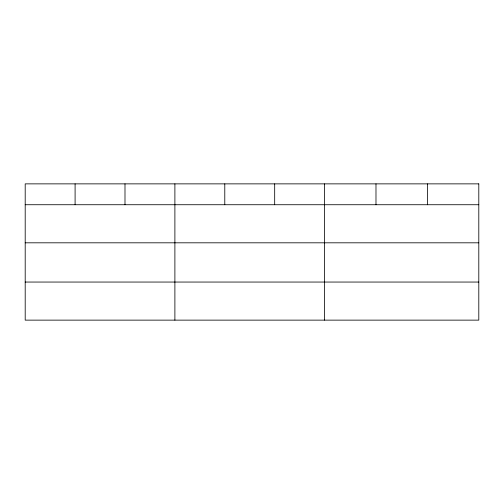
<?xml version="1.0" encoding="UTF-8"?>
<svg xmlns="http://www.w3.org/2000/svg" width="504" height="504" viewBox="0 0 504 504"><rect width="100%" height="100%" fill="white"/><g stroke="black" fill="none" stroke-linecap="round" stroke-linejoin="round"><path stroke-width="0.76" d="M25.2 204.731L478.8 204.731M25.2 242.815L478.8 242.815M25.2 282.051L478.8 282.051M427.392 183.866L427.392 204.731M375.984 183.866L375.984 204.731M324.576 183.866L324.576 320.135M274.68 183.866L274.68 204.731M224.784 183.866L224.784 204.731M174.888 183.866L174.888 320.135M124.992 183.866L124.992 204.731M75.096 183.866L75.096 204.731M478.8 183.866L25.2 183.866L25.2 320.135L478.8 320.135L478.8 183.866"/></g></svg>
